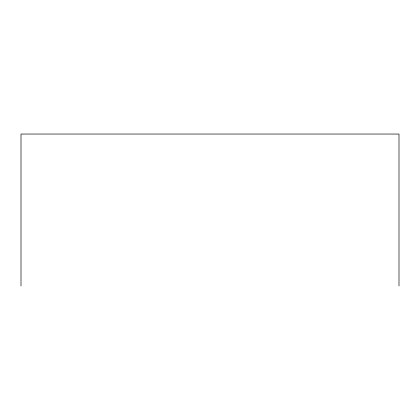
<?xml version="1.0" encoding="UTF-8"?>
<svg xmlns="http://www.w3.org/2000/svg" width="420" height="420" viewBox="0 0 420 420"><rect width="100%" height="100%" fill="white"/><g stroke="black" fill="none" stroke-linecap="round" stroke-linejoin="round"><path stroke-width="0.63" d="M399 285.957L399 134.043L21 134.043L21 285.957"/></g></svg>
